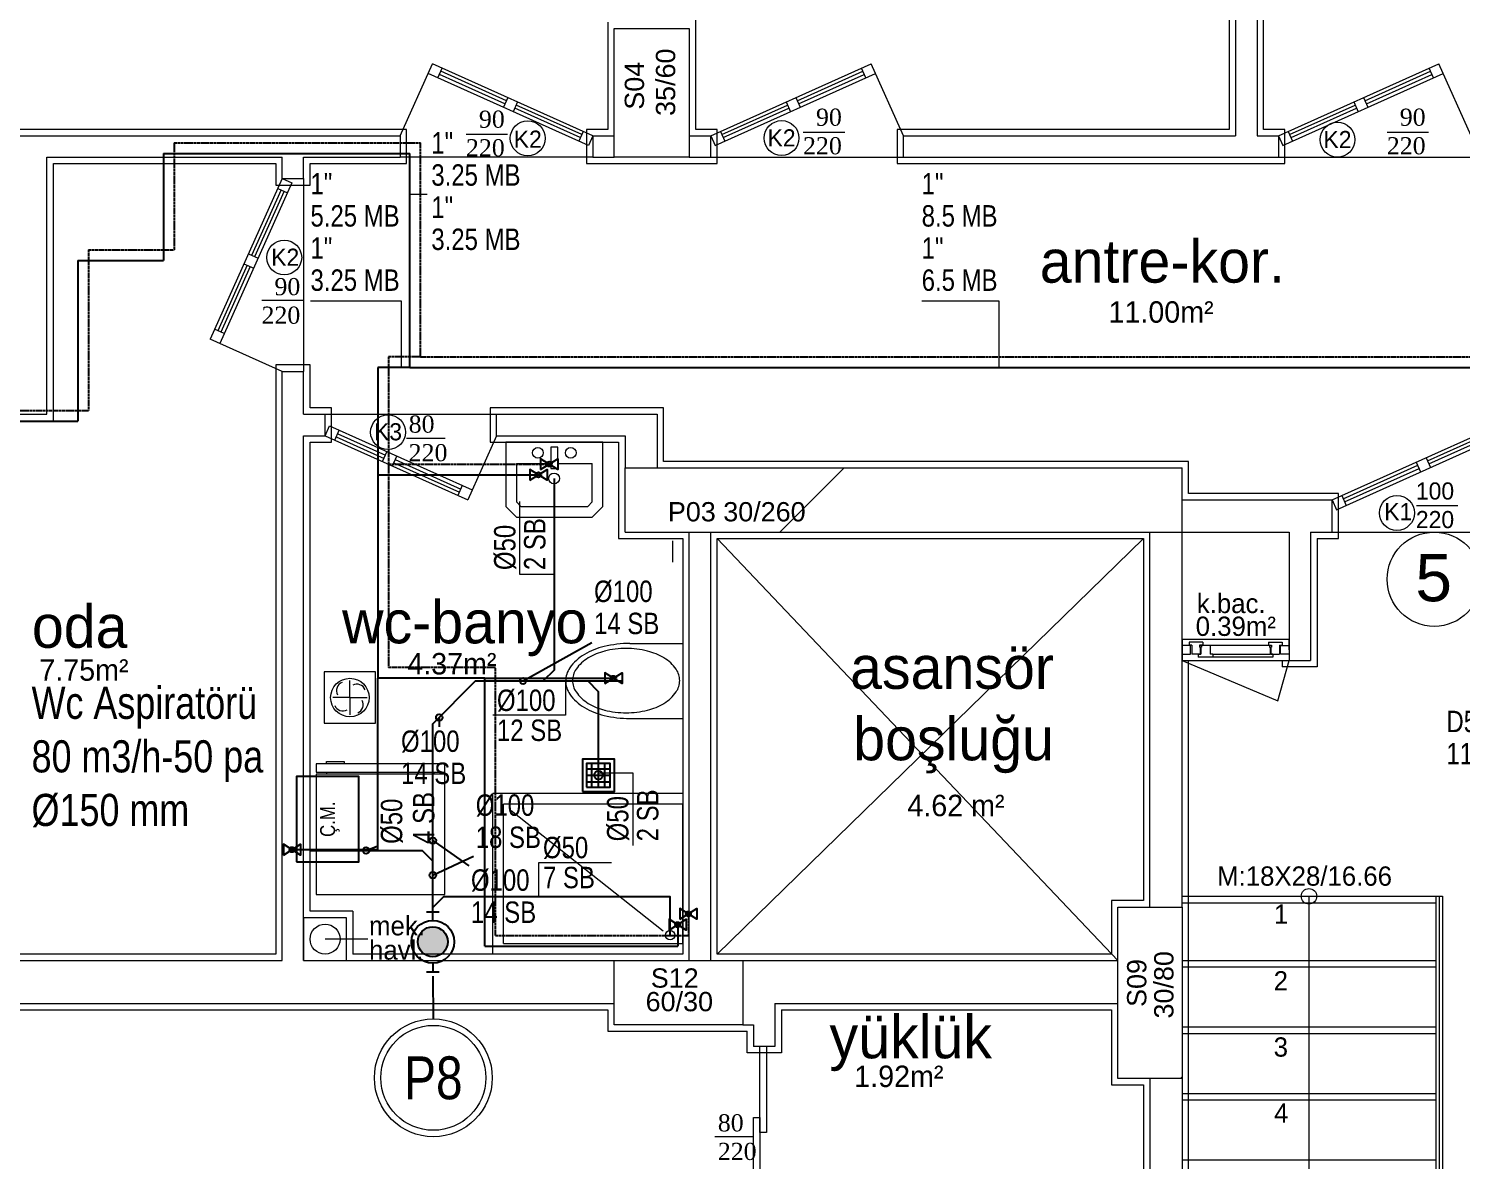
# Model space of a CAD drawing. Header units: centimetres. Extents: x 247352 to 270197, y -444050 to -441150.
# Drawn here: x 254941 to 255610, y -442349 to -441821 of the extents above; entities that cross this region are included whole.
import ezdxf
from ezdxf.enums import TextEntityAlignment as Align

# ---------------------------------------------------------------- set-up
doc = ezdxf.new("R2010")
doc.units = ezdxf.units.CM
doc.linetypes.add('DASHED', pattern=[1.524, 1.27, -0.254])
for name, color, linetype, lineweight in [('ROTAS-MIMARI', 8, 'Continuous', 13), ('ROTAS-MIMARI-YAZI', 8, 'Continuous', 13), ('ROTAS-SIHHI-CIHAZ-YAZI', 1, 'Continuous', 13), ('ROTAS-SIHHI-HAVALANDIRMA-SEMBOL', 30, 'Continuous', 13), ('ROTAS-SIHHI-HAVALANDIRMA-YAZI', 30, 'Continuous', 9), ('ROTAS-SIHHI-KOLON-NO', 6, 'Continuous', 18), ('ROTAS-SIHHI-PIS-SU-CAP', 211, 'Continuous', 18), ('ROTAS-SIHHI-TEMIZ-SU-CAP', 101, 'Continuous', 18)]:
    doc.layers.add(name, color=color, linetype=linetype, lineweight=lineweight)
for name, color, linetype in [('ROTAS-SEMBOL-KILAVUZ', 9, 'Continuous'), ('ROTAS-SIHHI-PIS-SU', 6, 'Continuous'), ('ROTAS-SIHHI-SEMBOL', 5, 'Continuous'), ('ROTAS-SIHHI-SICAK-SU', 1, 'DASHED'), ('ROTAS-SIHHI-SOGUK-SU', 5, 'Continuous')]:
    doc.layers.add(name, color=color, linetype=linetype)
doc.styles.add('arial_1_18', font='arial.ttf', dxfattribs={"height": 0.2})
doc.styles.add('ROTAS-YAZI', font='arial.ttf')
pattern_1 = [(45, (11656977.4, -21881944.5), (-441.941738, 441.941738), []), (45, (11657419.35, -21881944.5), (-441.941738, 441.941738), [781.25, -156.25, 0, -156.25])]

# ---------------------------------------------------------------- blocks, each defined once
blk = doc.blocks.new('ROTAS-S2-PIS-KOLON')
h = blk.add_hatch(color=6)
edge = h.paths.add_edge_path()
edge.add_arc((0, 0), 7, 0, 360)
at = {"color": 30}
for p, q in [((-10, 0), (-14, 0)), ((10, 0), (14, 0))]:
    blk.add_line(p, q, dxfattribs=at)
at = {"color": 1}
for points in [[(-14, -3), (-14, 3)], [(14, -3), (14, 3)]]:
    blk.add_lwpolyline(points, dxfattribs=at)
at = {"color": 30}
blk.add_circle((0, 0), 10, dxfattribs=at)
at = {"color": 6}
blk.add_circle((0, 0), 7, dxfattribs=at)
at = {"style": 'ROTAS-YAZI', "flags": 1}
blk.add_attdef('NO', (0, 0), '', height=5, dxfattribs=at)
blk = doc.blocks.new('ROTAS-S2-YER-SUZGECI')
for p, q in [((-5.5, 3), (5.5, 3)), ((-5.5, 0), (5.5, 0)), ((-3, -5.5), (-3, 5.5)), ((0, -5.5), (0, 5.5)), ((3, -5.5), (3, 5.5)), ((-5.5, -3), (5.5, -3))]:
    blk.add_line(p, q)
for points in [[(-7.5, -7.5), (7.5, -7.5), (7.5, 7.5), (-7.5, 7.5)], [(-5.5, -5.5), (5.5, -5.5), (5.5, 5.5), (-5.5, 5.5)]]:
    blk.add_lwpolyline(points, close=True)
blk.add_circle((0, 0), 2)
blk = doc.blocks.new('ROTAS-S2-KURESEL-VANA')
blk.add_lwpolyline([(-4, -2.5), (4, 2.5), (4, -2.5), (-4, 2.5)], close=True)
blk.add_circle((0, 0), 1.2)
blk = doc.blocks.new('ROTAS-S2-KOLON-NO')
at = {"color": 1}
for radius in [27.5, 24.5]:
    blk.add_circle((0, 0), radius, dxfattribs=at)
at = {"color": 6, "style": 'ROTAS-YAZI', "width": 0.8}
blk.add_attdef('NO', text='', height=20, dxfattribs=at).set_placement((0, 0), align=Align.MIDDLE_CENTER)
blk = doc.blocks.new('ROTAS-S2-ASPIRATOR')
for q in [(0, 8), (-8, 0), (8, 0), (0, -8)]:
    blk.add_line((0, 0), q)
blk.add_lwpolyline([(-12, -12), (12, -12), (12, 12), (-12, 12)], close=True)
blk.add_circle((0, 0), 9)
for centre, start, end in [((-2.26, 3.3), 110, 210), ((3.3, 2.26), 20, 120), ((-3.3, -2.26), 200, 300), ((2.26, -3.3), 290, 390)]:
    blk.add_arc(centre, 4, start, end)
blk = doc.blocks.new('ROTAS-S2-PS-CAP-AL')
for p, q in [((0, 0), (0, -16)), ((0, -16), (-34, -16))]:
    blk.add_line(p, q)
at = {"style": 'ROTAS-YAZI', "width": 0.8}
for tag, p in [('CAP', (-32, -14)), ('SB', (-32, -28))]:
    blk.add_attdef(tag, p, '', height=10, dxfattribs=at)
blk = doc.blocks.new('ROTAS-S2-TS-CAP2')
at = {"style": 'ROTAS-YAZI', "width": 0.8}
for tag, p in [('C1', (0, 15)), ('M1', (0, 0))]:
    blk.add_attdef(tag, p, '', height=10, dxfattribs=at)
blk = doc.blocks.new('ROTAS-S2-PS-CAP-U')
for p, q in [((0, 0), (0, 16)), ((0, 16), (34, 16))]:
    blk.add_line(p, q)
at = {"style": 'ROTAS-YAZI', "width": 0.8}
for tag, p in [('CAP', (2, 18)), ('SB', (2, 4))]:
    blk.add_attdef(tag, p, '', height=10, dxfattribs=at)
blk = doc.blocks.new('ROTAS-S2-TS-CAP4')
at = {"style": 'ROTAS-YAZI', "width": 0.8}
for tag, p in [('C1', (0, 45)), ('M1', (0, 30)), ('C2', (0, 15)), ('M2', (0, 0))]:
    blk.add_attdef(tag, p, '', height=10, dxfattribs=at)

msp = doc.modelspace()

# ---------------------------------------------------------------- hatches: boundary and pattern name
at = {"layer": 'ROTAS-MIMARI', "ltscale": 0.03}
h = msp.add_hatch(dxfattribs=at)
h.set_pattern_fill('ANSI35', color=256, scale=50, style=0)
h.set_pattern_definition(pattern_1)
h.paths.add_polyline_path([(255249.41, -441820.76), (255214.41, -441820.76), (255214.41, -441880.76), (255249.41, -441880.76)])
h.paths.add_polyline_path([(255245.32, -441863.84), (255245.32, -441827.72), (255231.35, -441827.72), (255231.35, -441863.84)], flags=24)
h.paths.add_polyline_path([(255230.77, -441860.92), (255230.77, -441833.89), (255216.81, -441833.89), (255216.81, -441860.92)], flags=24)
h = msp.add_hatch(dxfattribs=at)
h.set_pattern_fill('ANSI35', color=256, scale=50, style=0)
h.set_pattern_definition(pattern_1)
h.paths.add_polyline_path([(255479.41, -442025.76), (255219.41, -442025.76), (255219.41, -442055.76), (255479.41, -442055.76)])
h.paths.add_polyline_path([(255237.08, -442053.25), (255306.06, -442053.25), (255306.06, -442039.28), (255237.08, -442039.28)], flags=24)
h = msp.add_hatch(dxfattribs=at)
h.set_pattern_fill('ANSI35', color=256, scale=50, style=0)
h.set_pattern_definition(pattern_1)
h.paths.add_polyline_path([(255479.41, -442230.76), (255449.41, -442230.76), (255449.41, -442310.76), (255479.41, -442310.76)])
h.paths.add_polyline_path([(255477.89, -442285.14), (255477.89, -442249.02), (255463.92, -442249.02), (255463.92, -442285.14)], flags=24)
h.paths.add_polyline_path([(255465.23, -442279.73), (255465.23, -442252.7), (255451.27, -442252.7), (255451.27, -442279.73)], flags=24)
h = msp.add_hatch(dxfattribs=at)
h.set_pattern_fill('ANSI35', color=256, scale=50, style=0)
h.set_pattern_definition(pattern_1)
h.paths.add_polyline_path([(255274.41, -442255.76), (255214.41, -442255.76), (255214.41, -442285.76), (255274.41, -442285.76)])
h.paths.add_polyline_path([(255226.71, -442281.91), (255262.83, -442281.91), (255262.83, -442267.94), (255226.71, -442267.94)], flags=24)
h.paths.add_polyline_path([(255229.11, -442270.89), (255256.13, -442270.89), (255256.13, -442256.93), (255229.11, -442256.93)], flags=24)

# ---------------------------------------------------------------- linework, layer by layer
for p, q in [((255504.41, -441515.76), (255504.41, -441870.76)), ((255514.41, -441515.76), (255514.41, -441870.76)), ((255501.41, -441518.76), (255501.41, -441867.76)), ((255517.41, -441867.76), (255517.41, -441518.76)), ((255252.41, -441822.76), (255252.41, -441533.76)), ((255211.41, -441817.76), (255211.41, -441867.76)), ((255252.41, -441867.76), (255252.41, -441822.76)), ((255114.41, -441870.76), (255129.53, -441837.12)), ((255204.41, -441870.76), (255129.53, -441837.12)), ((255132.04, -441843.73), (255134.09, -441839.17)), ((255259.41, -441870.76), (255334.29, -441837.12)), ((255331.78, -441843.73), (255329.73, -441839.17)), ((255349.41, -441870.76), (255334.29, -441837.12)), ((255524.41, -441870.76), (255599.29, -441837.12)), ((255596.78, -441843.73), (255594.73, -441839.17)), ((255614.41, -441870.76), (255599.29, -441837.12)), ((255202.36, -441875.32), (255127.48, -441841.68)), ((255163.38, -441855.84), (255132.78, -441842.09)), ((255164.02, -441854.4), (255133.42, -441840.65)), ((255261.46, -441875.32), (255336.34, -441841.68)), ((255299.8, -441854.4), (255330.4, -441840.65)), ((255300.45, -441855.84), (255331.05, -441842.09)), ((255526.46, -441875.32), (255601.34, -441841.68)), ((255564.8, -441854.4), (255595.4, -441840.65)), ((255565.45, -441855.84), (255596.05, -441842.09)), ((255164.69, -441852.92), (255162.64, -441857.48)), ((255299.13, -441852.92), (255301.18, -441857.48)), ((255564.13, -441852.92), (255566.18, -441857.48)), ((255169.25, -441854.97), (255167.2, -441859.53)), ((255198.54, -441871.64), (255167.94, -441857.89)), ((255199.18, -441870.2), (255168.58, -441856.45)), ((255264.64, -441870.2), (255295.24, -441856.45)), ((255265.29, -441871.64), (255295.89, -441857.89)), ((255294.57, -441854.97), (255296.62, -441859.53)), ((255529.64, -441870.2), (255560.24, -441856.45)), ((255530.29, -441871.64), (255560.89, -441857.89)), ((255559.57, -441854.97), (255561.62, -441859.53)), ((255117.41, -441867.76), (254931.6, -441867.76)), ((254934.6, -441870.76), (255114.41, -441870.76)), ((255114.41, -441870.76), (255114.41, -441880.76)), ((255117.41, -441883.76), (255117.41, -441867.76)), ((255145.28, -441870.08), (255164.6, -441870.08)), ((255199.85, -441868.71), (255197.8, -441873.28)), ((255211.41, -441867.76), (255201.41, -441867.76)), ((255201.41, -441867.76), (255201.41, -441883.76)), ((255204.41, -441870.76), (255202.36, -441875.32)), ((255204.41, -441870.76), (255214.41, -441870.76)), ((255204.41, -441870.76), (255204.41, -441880.76)), ((255249.41, -441870.76), (255259.41, -441870.76)), ((255262.41, -441867.76), (255252.41, -441867.76)), ((255259.41, -441880.76), (255259.41, -441870.76)), ((255259.41, -441870.76), (255261.46, -441875.32)), ((255262.41, -441883.76), (255262.41, -441867.76)), ((255263.97, -441868.71), (255266.02, -441873.28)), ((255302.62, -441869.15), (255321.94, -441869.15)), ((255501.41, -441867.76), (255346.41, -441867.76)), ((255346.41, -441867.76), (255346.41, -441883.76)), ((255349.41, -441870.76), (255504.41, -441870.76)), ((255349.41, -441880.76), (255349.41, -441870.76)), ((255514.41, -441870.76), (255524.41, -441870.76)), ((255527.41, -441867.76), (255517.41, -441867.76)), ((255524.41, -441870.76), (255524.41, -441880.76)), ((255524.41, -441870.76), (255526.46, -441875.32)), ((255527.41, -441883.76), (255527.41, -441867.76)), ((255528.97, -441868.71), (255531.02, -441873.28)), ((255575.1, -441869.15), (255594.42, -441869.15)), ((254949.6, -441880.76), (255059.41, -441880.76)), ((254949.6, -442000.76), (254949.6, -441880.76)), ((254952.6, -441883.76), (255056.41, -441883.76)), ((254952.6, -442003.76), (254952.6, -441883.76)), ((255056.41, -441883.76), (255056.41, -441893.76)), ((255059.41, -441890.76), (255059.41, -441880.76)), ((255069.41, -441890.76), (255069.41, -441880.76)), ((255069.41, -441880.76), (255114.41, -441880.76)), ((255072.41, -441893.76), (255072.41, -441883.76)), ((255072.41, -441883.76), (255117.41, -441883.76)), ((255204.41, -441880.76), (255114.41, -441880.76)), ((255201.41, -441883.76), (255262.41, -441883.76)), ((255204.41, -441880.76), (255214.41, -441880.76)), ((255249.41, -441880.76), (255259.41, -441880.76)), ((255259.41, -441880.76), (255349.41, -441880.76)), ((255346.41, -441883.76), (255527.41, -441883.76)), ((255349.41, -441880.76), (255524.41, -441880.76)), ((255524.41, -441880.76), (255614.41, -441880.76)), ((255059.41, -441890.76), (255025.77, -441965.65)), ((255063.97, -441892.81), (255030.33, -441967.69)), ((255059.41, -441890.76), (255069.41, -441890.76)), ((255059.41, -441890.76), (255063.97, -441892.81)), ((255069.41, -441890.76), (255069.41, -441980.76)), ((255058.85, -441895.99), (255045.1, -441926.59)), ((255060.29, -441896.64), (255046.54, -441927.24)), ((255056.41, -441893.76), (255072.41, -441893.76)), ((255057.36, -441895.32), (255061.92, -441897.37)), ((255043.61, -441925.92), (255048.17, -441927.97)), ((255043.05, -441931.15), (255029.3, -441961.75)), ((255044.49, -441931.8), (255030.74, -441962.4)), ((255041.56, -441930.49), (255046.12, -441932.53)), ((255049.85, -441947.54), (255069.17, -441947.54)), ((255059.41, -441980.76), (255025.77, -441965.65)), ((255032.38, -441963.13), (255027.81, -441961.08)), ((255072.41, -441977.76), (255056.41, -441977.76)), ((255056.41, -441977.76), (255056.41, -442252.76)), ((255072.41, -441997.76), (255072.41, -441977.76)), ((255059.41, -442255.76), (255059.41, -441980.76)), ((255059.41, -441980.76), (255069.41, -441980.76)), ((255069.41, -442000.76), (255069.41, -441980.76)), ((255082.41, -441997.76), (255072.41, -441997.76)), ((255082.41, -442013.76), (255082.41, -441997.76)), ((255237.41, -441997.76), (255156.41, -441997.76)), ((255156.41, -441997.76), (255156.41, -442013.76)), ((255237.41, -442022.76), (255237.41, -441997.76)), ((254804.41, -442000.76), (254949.6, -442000.76)), ((254807.41, -442003.76), (254952.6, -442003.76)), ((255069.41, -442000.76), (255079.41, -442000.76)), ((255079.41, -442010.76), (255079.41, -442000.76)), ((255079.41, -442000.76), (255159.41, -442000.76)), ((255079.41, -442010.76), (255081.46, -442006.2)), ((255081.46, -442006.2), (255148.02, -442036.11)), ((255159.41, -442000.76), (255234.41, -442000.76)), ((255159.41, -442010.76), (255159.41, -442000.76)), ((255234.41, -442000.76), (255234.41, -442025.76)), ((255549.41, -442040.76), (255632.61, -442003.38)), ((255069.41, -442255.76), (255069.41, -442010.76)), ((255069.41, -442010.76), (255079.41, -442010.76)), ((255079.41, -442010.76), (255145.97, -442040.67)), ((255083.97, -442012.81), (255086.02, -442008.25)), ((255084.64, -442011.33), (255106.92, -442021.34)), ((255085.29, -442009.89), (255107.57, -442019.9)), ((255135.46, -442012.11), (255117.35, -442012.11)), ((255159.41, -442010.76), (255145.97, -442040.67)), ((255159.41, -442010.76), (255219.41, -442010.76)), ((255219.41, -442010.76), (255219.41, -442025.76)), ((255551.46, -442045.32), (255634.66, -442007.94)), ((255593.96, -442022.53), (255628.72, -442006.91)), ((255594.61, -442023.97), (255629.37, -442008.35)), ((255072.41, -442232.76), (255072.41, -442013.76)), ((255072.41, -442013.76), (255082.41, -442013.76)), ((255106.25, -442022.82), (255108.3, -442018.26)), ((255156.41, -442013.76), (255216.41, -442013.76)), ((255209.08, -442013.76), (255163.75, -442013.76)), ((255163.75, -442013.76), (255163.75, -442043.76)), ((255184.74, -442016.05), (255184.74, -442026.05)), ((255188.09, -442016.05), (255184.74, -442016.05)), ((255188.09, -442026.05), (255188.09, -442016.05)), ((255209.08, -442043.76), (255209.08, -442013.76)), ((255216.41, -442013.76), (255216.41, -442025.76)), ((255110.81, -442024.87), (255112.86, -442020.31)), ((255111.48, -442023.39), (255142.08, -442037.14)), ((255112.13, -442021.95), (255142.73, -442035.7)), ((255168.75, -442023.76), (255184.74, -442023.76)), ((255168.75, -442023.76), (255168.75, -442041.69)), ((255184.74, -442026.05), (255188.09, -442026.05)), ((255188.09, -442023.76), (255204.08, -442023.76)), ((255204.08, -442041.69), (255204.08, -442023.76)), ((255216.41, -442025.76), (255216.41, -442058.76)), ((255282.41, -442022.76), (255237.41, -442022.76)), ((255446.41, -442022.76), (255282.41, -442022.76)), ((255482.41, -442022.76), (255446.41, -442022.76)), ((255482.41, -442037.76), (255482.41, -442022.76)), ((255554.64, -442040.2), (255589.4, -442024.58)), ((255555.29, -442041.64), (255590.05, -442026.02)), ((255588.73, -442023.1), (255590.78, -442027.66)), ((255593.29, -442021.05), (255595.34, -442025.61)), ((255143.46, -442034.06), (255141.41, -442038.62)), ((255552.41, -442037.76), (255482.41, -442037.76)), ((255552.41, -442058.76), (255552.41, -442037.76)), ((255553.97, -442038.71), (255556.02, -442043.28)), ((255163.75, -442043.76), (255168.75, -442048.76)), ((255168.75, -442041.69), (255170.82, -442043.76)), ((255170.82, -442043.76), (255202, -442043.76)), ((255202, -442043.76), (255204.08, -442041.69)), ((255204.08, -442048.76), (255209.08, -442043.76)), ((255479.41, -442040.76), (255549.41, -442040.76)), ((255549.41, -442055.76), (255549.41, -442040.76)), ((255549.41, -442040.76), (255551.46, -442045.32)), ((255608.15, -442043.56), (255588.82, -442043.56)), ((255168.75, -442048.76), (255204.08, -442048.76)), ((255216.41, -442058.76), (255246.41, -442058.76)), ((255241.6, -442059.78), (255241.6, -442069.78)), ((255246.41, -442058.76), (255246.41, -442252.76)), ((255249.41, -442255.76), (255249.41, -442055.76)), ((255259.41, -442255.76), (255259.41, -442055.76)), ((255262.41, -442252.76), (255262.41, -442058.76)), ((255262.41, -442058.76), (255279.41, -442058.76)), ((255262.41, -442058.76), (255449.41, -442255.76)), ((255262.41, -442252.76), (255461.41, -442058.76)), ((255279.41, -442058.76), (255449.41, -442058.76)), ((255449.41, -442058.76), (255461.41, -442058.76)), ((255461.41, -442058.76), (255461.41, -442227.76)), ((255464.41, -442230.76), (255464.41, -442055.76)), ((255479.41, -442055.76), (255529.41, -442055.76)), ((255479.41, -442230.76), (255479.41, -442055.76)), ((255529.41, -442055.73), (255529.41, -442115.73)), ((255539.41, -442055.76), (255549.41, -442055.76)), ((255539.41, -442055.76), (255539.41, -442115.73)), ((255542.41, -442058.76), (255552.41, -442058.76)), ((255542.41, -442058.76), (255542.41, -442118.73)), ((255549.41, -442055.76), (255649.41, -442055.76)), ((255479.41, -442105.73), (255529.41, -442105.73)), ((255479.41, -442105.73), (255479.41, -442115.73)), ((255482.71, -442107.13), (255482.71, -442108.53)), ((255489.11, -442107.13), (255482.71, -442107.13)), ((255489.11, -442107.13), (255489.11, -442108.53)), ((255519.69, -442107.13), (255519.69, -442108.53)), ((255519.69, -442107.13), (255526.09, -442107.13)), ((255526.09, -442107.13), (255526.09, -442108.53)), ((255529.41, -442108.73), (255529.41, -442105.73)), ((255221.69, -442107.76), (255246.58, -442107.76)), ((255246.62, -442142.76), (255246.62, -442107.71)), ((255483.41, -442108.73), (255479.41, -442108.73)), ((255479.41, -442108.73), (255479.41, -442112.73)), ((255479.41, -442112.73), (255483.41, -442112.73)), ((255483.91, -442108.53), (255482.71, -442108.53)), ((255483.41, -442112.73), (255483.41, -442108.73)), ((255483.91, -442108.53), (255483.91, -442112.73)), ((255487.91, -442112.73), (255483.91, -442112.73)), ((255487.01, -442112.73), (255488.21, -442112.73)), ((255487.01, -442112.73), (255487.01, -442114.13)), ((255487.61, -442108.53), (255487.61, -442109.53)), ((255489.11, -442108.53), (255487.61, -442108.53)), ((255487.91, -442109.53), (255487.61, -442109.53)), ((255487.91, -442109.53), (255487.91, -442112.73)), ((255488.21, -442108.53), (255492.61, -442108.53)), ((255488.21, -442108.53), (255488.21, -442109.03)), ((255488.51, -442109.03), (255488.21, -442109.03)), ((255488.51, -442109.53), (255488.21, -442109.53)), ((255488.21, -442109.53), (255488.21, -442112.73)), ((255488.51, -442109.03), (255488.51, -442109.53)), ((255492.61, -442108.53), (255492.61, -442112.73)), ((255492.61, -442108.53), (255521.19, -442108.53)), ((255493.81, -442112.73), (255492.61, -442112.73)), ((255493.81, -442112.73), (255520.59, -442112.73)), ((255493.81, -442112.73), (255493.81, -442114.13)), ((255519.69, -442108.53), (255521.19, -442108.53)), ((255520.29, -442109.03), (255520.59, -442109.03)), ((255520.29, -442109.03), (255520.29, -442109.53)), ((255520.29, -442109.53), (255520.59, -442109.53)), ((255520.59, -442108.53), (255520.59, -442109.03)), ((255520.59, -442109.53), (255520.59, -442112.73)), ((255521.79, -442112.73), (255520.59, -442112.73)), ((255520.89, -442109.53), (255520.89, -442112.73)), ((255520.89, -442109.53), (255521.19, -442109.53)), ((255520.89, -442112.73), (255524.89, -442112.73)), ((255521.19, -442108.53), (255521.19, -442109.53)), ((255521.79, -442112.73), (255521.79, -442114.13)), ((255524.89, -442108.53), (255524.89, -442112.73)), ((255524.89, -442108.53), (255526.09, -442108.53)), ((255525.41, -442108.73), (255529.41, -442108.73)), ((255525.41, -442112.73), (255525.41, -442108.73)), ((255529.41, -442112.73), (255525.41, -442112.73)), ((255529.41, -442108.73), (255529.41, -442112.73)), ((255529.41, -442110.73), (255529.41, -442108.73)), ((255529.41, -442108.73), (255529.41, -442115.73)), ((255479.41, -442115.73), (255529.41, -442115.73)), ((255479.41, -442115.73), (255524.13, -442134.53)), ((255482.41, -442230.76), (255482.41, -442115.73)), ((255493.81, -442114.13), (255487.01, -442114.13)), ((255521.79, -442114.13), (255493.81, -442114.13)), ((255524.13, -442134.53), (255529.41, -442115.73)), ((255526.2, -442115.73), (255526.2, -442118.73)), ((255542.41, -442118.73), (255526.2, -442118.73)), ((255529.41, -442115.73), (255539.41, -442115.73)), ((255221.69, -442142.76), (255246.62, -442142.76)), ((255135.28, -442163.96), (255075.28, -442163.95)), ((255075.28, -442163.95), (255075.28, -442167.79)), ((255080.04, -442163.95), (255080.04, -442162.86)), ((255080.04, -442162.86), (255088.36, -442162.86)), ((255088.36, -442163.95), (255080.04, -442163.95)), ((255088.36, -442162.86), (255088.36, -442163.95)), ((255135.28, -442167.81), (255135.28, -442163.96)), ((255075.28, -442168.78), (255075.26, -442224.93)), ((255075.28, -442167.79), (255135.28, -442167.81)), ((255135.27, -442168.79), (255075.28, -442168.78)), ((255080.28, -442168.78), (255080.28, -442167.8)), ((255130.28, -442168.79), (255130.28, -442167.81)), ((255135.26, -442224.95), (255135.27, -442168.79)), ((255246.41, -442177.76), (255157.7, -442177.76)), ((255157.7, -442252.76), (255157.7, -442177.76)), ((255246.41, -442182.76), (255162.7, -442182.76)), ((255162.7, -442247.76), (255162.7, -442182.76)), ((255166.24, -442185.77), (255237.17, -442241.94)), ((255246.41, -442247.76), (255246.41, -442182.76)), ((255075.26, -442224.93), (255135.26, -442224.95)), ((255479.41, -442225.76), (255597.91, -442225.76)), ((255538.66, -442225.76), (255538.66, -442472.76)), ((255597.91, -442225.76), (255597.91, -442651.93)), ((255597.91, -442225.76), (255600.91, -442225.76)), ((255599.41, -442225.76), (255599.41, -442651.54)), ((255600.91, -442225.76), (255600.91, -442654.25)), ((255092.41, -442232.76), (255072.41, -442232.76)), ((255092.41, -442232.76), (255092.41, -442252.76)), ((255461.41, -442227.76), (255446.41, -442227.76)), ((255446.41, -442227.76), (255446.41, -442252.76)), ((255479.41, -442228.76), (255597.91, -442228.76)), ((255482.41, -442310.76), (255482.41, -442230.76)), ((255089.41, -442235.76), (255069.41, -442235.76)), ((255069.41, -442235.76), (255069.41, -442255.76)), ((255089.41, -442255.76), (255089.41, -442235.76)), ((255099.41, -442245.76), (255079.41, -442245.76)), ((255056.41, -442252.76), (254822.41, -442252.76)), ((255204.41, -442252.76), (255092.41, -442252.76)), ((255162.7, -442247.76), (255246.41, -442247.76)), ((255246.41, -442252.76), (255204.41, -442252.76)), ((255446.41, -442252.76), (255262.41, -442252.76)), ((254819.41, -442255.76), (255059.41, -442255.76)), ((255069.41, -442255.76), (255214.41, -442255.76)), ((255069.41, -442255.76), (255089.41, -442255.76)), ((255259.41, -442255.76), (255449.41, -442255.76)), ((255479.41, -442255.76), (255597.91, -442255.76)), ((255479.41, -442258.76), (255597.91, -442258.76)), ((254819.41, -442275.76), (255214.41, -442275.76)), ((254822.41, -442278.76), (255211.41, -442278.76)), ((255211.41, -442278.76), (255211.41, -442288.76)), ((255289.41, -442275.76), (255449.41, -442275.76)), ((255289.41, -442275.76), (255289.41, -442295.9)), ((255292.41, -442278.76), (255446.41, -442278.76)), ((255292.41, -442278.76), (255292.41, -442298.9)), ((255446.41, -442278.76), (255446.41, -442313.76)), ((255274.41, -442285.76), (255279.41, -442285.76)), ((255279.41, -442285.76), (255279.41, -442295.9)), ((255479.41, -442286.76), (255597.91, -442286.76)), ((255211.41, -442288.76), (255267.41, -442288.76)), ((255267.41, -442288.76), (255276.41, -442288.76)), ((255276.41, -442298.9), (255276.41, -442288.76)), ((255479.41, -442289.76), (255597.91, -442289.76)), ((255292.41, -442298.9), (255276.41, -442298.9)), ((255289.41, -442295.9), (255279.41, -442295.9)), ((255282.41, -442336.05), (255282.41, -442296.05)), ((255285.41, -442296.05), (255285.41, -442336.05)), ((255446.41, -442313.76), (255461.41, -442313.76)), ((255461.41, -442313.76), (255461.41, -442382.76)), ((255464.41, -442310.76), (255464.41, -442385.76)), ((255479.41, -442310.76), (255479.41, -442560.76)), ((255482.41, -442525.76), (255482.41, -442310.76)), ((255479.41, -442317.76), (255597.91, -442317.76)), ((255479.41, -442320.76), (255597.91, -442320.76)), ((255279.41, -442375.9), (255279.41, -442329.08)), ((255279.41, -442329.08), (255282.41, -442329.08)), ((255282.41, -442329.08), (255282.41, -442375.9)), ((255279.41, -442338.06), (255261.3, -442338.06)), ((255285.41, -442336.05), (255282.41, -442336.05)), ((255479.41, -442348.76), (255597.91, -442348.76))]:
    msp.add_line(p, q, dxfattribs=at)
for points in [[(255214.41, -441880.76), (255214.41, -441820.76)], [(255214.41, -441820.76), (255249.41, -441820.76)], [(255249.41, -441820.76), (255249.41, -441880.76)], [(255249.41, -441880.76), (255214.41, -441880.76)], [(255219.41, -442055.76), (255219.41, -442025.76)], [(255219.41, -442025.76), (255479.41, -442025.76)], [(255479.41, -442055.76), (255479.41, -442025.76)], [(255219.41, -442055.76), (255479.41, -442055.76)], [(255449.41, -442310.76), (255449.41, -442230.76)], [(255449.41, -442230.76), (255479.41, -442230.76)], [(255479.41, -442230.76), (255479.41, -442310.76)], [(255214.41, -442285.76), (255214.41, -442255.76)], [(255214.41, -442255.76), (255274.41, -442255.76)], [(255274.41, -442255.76), (255274.41, -442285.76)], [(255274.41, -442285.76), (255214.41, -442285.76)], [(255479.41, -442310.76), (255449.41, -442310.76)]]:
    msp.add_lwpolyline(points, dxfattribs=at)
for centre, radius in [((255174.01, -441871.94), 8.14), ((255292.48, -441871.84), 8.14), ((255551.96, -441872.59), 8.14), ((255060.35, -441927.59), 8.14), ((255108.82, -442009.13), 8.14), ((255178.75, -442018.76), 2.52), ((255194.08, -442018.76), 2.52), ((255186.28, -442030.72), 2.52), ((255579.74, -442046.82), 8.14), ((255597.15, -442077.76), 22), ((255538.66, -442225.76), 3.6), ((255079.41, -442245.76), 7), ((255240.46, -442243.96), 2.18)]:
    msp.add_circle(centre, radius, dxfattribs=at)
for centre, radius, start, end in [((255211.53, -442131.83), 21.94, 120.25644, 144.62219), ((255217.66, -442142.34), 34.11, 103.58371, 120.25644), ((255216.68, -442138.52), 28.03, 103.95685, 120.96376), ((255221.69, -442159.01), 51.26, 90, 103.58371), ((255219.93, -442151.62), 41.53, 90, 103.95685), ((255219.93, -442151.62), 41.53, 76.04315, 90), ((255223.19, -442138.52), 28.03, 59.03624, 76.04315), ((255202.27, -442125.26), 10.58, 144.62219, 180), ((255204.23, -442125.09), 9.3, 145.38051, 180), ((255211.72, -442130.26), 18.4, 120.96376, 145.38051), ((255228.14, -442130.26), 18.4, 34.61949, 59.03624), ((255235.64, -442125.09), 9.3, 0, 34.61949), ((255202.27, -442125.26), 10.58, -180, -144.62219), ((255204.23, -442125.09), 9.3, 180, -145.38051), ((255235.64, -442125.09), 9.3, -34.61949, 0), ((255211.53, -442118.68), 21.94, -144.62219, -120.25644), ((255211.72, -442119.92), 18.4, -145.38051, -120.96376), ((255228.14, -442119.92), 18.4, -59.03624, -34.61949), ((255217.66, -442108.17), 34.11, -120.25644, -103.58371), ((255216.68, -442111.66), 28.03, -120.96376, -103.95685), ((255219.93, -442098.56), 41.53, -103.95685, -90), ((255219.93, -442098.56), 41.53, -90, -76.04315), ((255223.19, -442111.66), 28.03, -76.04315, -59.03624), ((255221.69, -442091.5), 51.26, -103.58371, -90)]:
    msp.add_arc(centre, radius, start, end, dxfattribs=at)
at = {"layer": 'ROTAS-SEMBOL-KILAVUZ'}
for p, q in [((255171.81, -442125.26), (255203.95, -442107.25)), ((255132.7, -442142.26), (255132.7, -442146.69)), ((255129.7, -442199.78), (255146.51, -442211.51)), ((255098.55, -442204.4), (255103.77, -442202.29)), ((255129.7, -442215.88), (255148.74, -442207.05)), ((255129.76, -442263), (255129.83, -442283))]:
    msp.add_line(p, q, dxfattribs=at)
for centre in [(255171.81, -442125.26), (255132.7, -442142.26), (255129.7, -442199.78), (255098.55, -442204.4), (255129.7, -442215.88)]:
    msp.add_circle(centre, 1.5, dxfattribs=at)
at = {"layer": 'ROTAS-SIHHI-PIS-SU'}
for points in [[(255186.28, -442030.72), (255186.28, -442120.26), (255181.28, -442125.26)], [(255129.7, -442237.05), (255129.7, -442231), (255129.7, -442209.4), (255129.7, -442145.26), (255149.7, -442125.26), (255181.28, -442125.26), (255202, -442125.26), (255218.31, -442125.26)], [(255207, -442169.27), (255207, -442130.26), (255202, -442125.26)], [(255072.4, -442204.4), (255124.7, -442204.4), (255129.7, -442209.4)], [(255240.46, -442243.96), (255240.46, -442226), (255134.7, -442226), (255129.7, -442231)]]:
    msp.add_lwpolyline(points, dxfattribs=at)
at = {"layer": 'ROTAS-SIHHI-SEMBOL'}
msp.add_lwpolyline([(255066.1, -442209.7), (255095.1, -442209.7), (255095.1, -442169.9), (255066.1, -442169.9)], close=True, dxfattribs=at)
at = {"layer": 'ROTAS-SIHHI-SICAK-SU'}
for points in [[(255009.01, -441874), (255009.01, -441924)], [(255009.01, -441874), (255124.01, -441874)], [(255124.01, -441974), (255124.01, -441874)], [(254969.01, -441924), (254969.01, -441999)], [(254969.01, -441924), (255009.01, -441924)], [(255124.01, -441974), (255109.01, -441974)], [(255109.01, -441974), (255109.01, -442024)], [(255124.01, -441974), (255674.01, -441974)], [(254914.01, -441999), (254969.01, -441999)], [(255109.01, -442024), (255109.01, -442119)], [(255109.01, -442024), (255184.01, -442024)], [(255159.01, -442119), (255109.01, -442119)], [(255159.01, -442244), (255159.01, -442119)], [(255249.01, -442234), (255249.01, -442244)], [(255159.01, -442244), (255249.01, -442244)]]:
    msp.add_lwpolyline(points, dxfattribs=at)
at = {"layer": 'ROTAS-SIHHI-SOGUK-SU'}
for points in [[(255004.01, -441879), (255004.01, -441929)], [(255004.01, -441879), (255119.01, -441879)], [(255119.01, -441979), (255119.01, -441879)], [(254964.01, -441929), (254964.01, -442004)], [(254964.01, -441929), (255004.01, -441929)], [(255119.01, -441979), (255104.01, -441979)], [(255104.01, -441979), (255104.01, -442029)], [(255119.01, -441979), (255669.01, -441979)], [(254909.01, -442004), (254964.01, -442004)], [(255104.01, -442029), (255104.01, -442124)], [(255104.01, -442029), (255179.01, -442029)], [(255104.01, -442204), (255104.01, -442124)], [(255154.01, -442124), (255104.01, -442124)], [(255154.01, -442249), (255154.01, -442124)], [(255154.01, -442124), (255214.01, -442124)], [(255104.01, -442204), (255064.01, -442204)], [(255244.01, -442239), (255244.01, -442249)], [(255154.01, -442249), (255244.01, -442249)]]:
    msp.add_lwpolyline(points, dxfattribs=at)
at = {"layer": 'ROTAS-SIHHI-TEMIZ-SU-CAP'}
for p, q in [((255119.01, -441898), (255127.01, -441898)), ((255115.01, -441948), (255072.6, -441948)), ((255394.01, -441948), (255357.88, -441948))]:
    msp.add_line(p, q, dxfattribs=at)
for points in [[(255119.01, -441929), (255119.01, -441898)], [(255115.01, -441979), (255115.01, -441948)], [(255394.01, -441979), (255394.01, -441948)]]:
    msp.add_lwpolyline(points, dxfattribs=at)

# ---------------------------------------------------------------- block references
at = {"layer": 'ROTAS-SIHHI-HAVALANDIRMA-SEMBOL'}
msp.add_blockref('ROTAS-S2-ASPIRATOR', (255091, -442133), dxfattribs=at)
at = {"layer": 'ROTAS-SIHHI-KOLON-NO'}
msp.add_blockref('ROTAS-S2-KOLON-NO', (255129.94, -442310.5), dxfattribs=at).add_auto_attribs({'NO': 'P8'})
at = {"layer": 'ROTAS-SIHHI-PIS-SU-CAP', "rotation": 90}
for name, p, values in [('ROTAS-S2-PS-CAP-U', (255186.28, -442075.49), {'CAP': 'Ø50', 'SB': '2 SB'}), ('ROTAS-S2-PS-CAP-AL', (255207, -442168.1), {'CAP': 'Ø50', 'SB': '2 SB'}), ('ROTAS-S2-TS-CAP2', (255130.43, -442201.29), {'C1': 'Ø50', 'M1': '4 SB'})]:
    msp.add_blockref(name, p, dxfattribs=at).add_auto_attribs(values)
at = {"layer": 'ROTAS-SIHHI-PIS-SU-CAP'}
for name, p, values in [('ROTAS-S2-TS-CAP2', (255204.95, -442103.4), {'C1': 'Ø100', 'M1': '14 SB'}), ('ROTAS-S2-PS-CAP-AL', (255191.64, -442125.26), {'CAP': 'Ø100', 'SB': '12 SB'}), ('ROTAS-S2-TS-CAP2', (255114.86, -442173.36), {'C1': 'Ø100', 'M1': '14 SB'}), ('ROTAS-S2-TS-CAP2', (255149.74, -442203.2), {'C1': 'Ø100', 'M1': '18 SB'}), ('ROTAS-S2-PS-CAP-U', (255179.12, -442226), {'CAP': 'Ø50', 'SB': '7 SB'}), ('ROTAS-S2-TS-CAP2', (255147.51, -442238.19), {'C1': 'Ø100', 'M1': '14 SB'})]:
    msp.add_blockref(name, p, dxfattribs=at).add_auto_attribs(values)
at = {"layer": 'ROTAS-SIHHI-SEMBOL'}
for name, p in [('ROTAS-S2-KURESEL-VANA', (255179.01, -442029)), ('ROTAS-S2-KURESEL-VANA', (255184.01, -442024)), ('ROTAS-S2-KURESEL-VANA', (255214.01, -442124)), ('ROTAS-S2-YER-SUZGECI', (255207, -442169.27)), ('ROTAS-S2-KURESEL-VANA', (255064.01, -442204)), ('ROTAS-S2-KURESEL-VANA', (255249.01, -442234)), ('ROTAS-S2-KURESEL-VANA', (255244.01, -442239))]:
    msp.add_blockref(name, p, dxfattribs=at)
at = {"layer": 'ROTAS-SIHHI-SEMBOL', "rotation": -90.00000000000001}
msp.add_blockref('ROTAS-S2-PIS-KOLON', (255129.7, -442247), dxfattribs=at)
at = {"layer": 'ROTAS-SIHHI-TEMIZ-SU-CAP'}
for name, p, values in [('ROTAS-S2-TS-CAP4', (255129.01, -441924.07), {'C1': '1"', 'M1': '3.25 MB', 'C2': '1"', 'M2': '3.25 MB'}), ('ROTAS-S2-TS-CAP4', (255072.6, -441943.15), {'C1': '1"', 'M1': '5.25 MB', 'C2': '1"', 'M2': '3.25 MB'}), ('ROTAS-S2-TS-CAP4', (255357.88, -441943.15), {'C1': '1"', 'M1': '8.5 MB', 'C2': '1"', 'M2': '6.5 MB'}), ('ROTAS-S2-TS-CAP2', (255602.82, -442164.15), {'C1': 'D5: 1 1/4"', 'M1': '11.5 MB'})]:
    msp.add_blockref(name, p, dxfattribs=at).add_auto_attribs(values)

# ---------------------------------------------------------------- texts
at = {"layer": 'ROTAS-MIMARI-YAZI', "ltscale": 0.03, "style": 'arial_1_18'}
for s, p in [('35/60', (255242.84, -441861.51)), ('S04', (255228.29, -441858.59)), ('30/80', (255475.4, -442282.81)), ('S09', (255462.75, -442277.4))]:
    msp.add_text(s, height=9, rotation=90, dxfattribs=at).set_placement(p)
for s, height, p in [('P03 30/260', 9, (255239.41, -442050.76)), ('5', 22, (255588.31, -442088.05)), ('S12', 9, (255231.44, -442268.41)), ('60/30', 9, (255229.04, -442279.42))]:
    msp.add_text(s, height=height, dxfattribs=at).set_placement(p)
at = {"layer": 'ROTAS-MIMARI-YAZI', "ltscale": 0.03}
for s, p in [('M:18X28/16.66', (255495.78, -442220.82)), ('1', (255522.34, -442238.56)), ('mek.', (255099.94, -442244.01)), ('havl.', (255099.94, -442255.32)), ('2', (255522.18, -442269.72)), ('3', (255522.18, -442300.61)), ('4', (255522.34, -442331.48))]:
    msp.add_text(s, height=9, dxfattribs=at).set_placement(p)
for s, insert, char_height, width, attachment_point in [('{\\fTimes New Roman|b0|i0|c162|p18;90\\P220}', (255163.29, -441859.03), 8, 23.5115, 3), ('{\\fTimes New Roman|b0|i0|c162|p18;90\\P220}', (255320.63, -441858.09), 8, 23.5115, 3), ('{\\fTimes New Roman|b0|i0|c162|p18;90\\P220}', (255593.11, -441858.09), 8, 23.5115, 3), ('K2', (255167.49, -441876.36), 8, 23.8917, 7), ('K2', (255285.95, -441875.75), 8, 23.8917, 7), ('K2', (255545.43, -441876.51), 8, 23.8917, 7), ('K2', (255067.36, -441931.45), 8, 23.8917, 9), ('{\\fTimes New Roman|b0|i0|c162|p18;90\\P220}', (255067.86, -441958.64), 8, 23.5115, 9), ('K3', (255102.25, -442004.93), 8, 23.8917, 1), ('{\\fTimes New Roman|b0|i0|c162|p18;80\\P220}', (255118.42, -442001.36), 8, 23.5115, 1), ('100\\P220', (255606.41, -442032.57), 8, 23.5115, 3), ('K1', (255573.79, -442050.22), 8, 23.8917, 7), ('k.bac.', (255486.3, -442084.57), 9, 163.303, 1), ('0.39m²', (255485.78, -442095.22), 9, 161.3847, 1), ('{\\fTimes New Roman|b0|i0|c162|p18;80\\P220}', (255262.72, -442348.97), 8, 23.5115, 7)]:
    msp.add_mtext(s, dxfattribs=dict(at, insert=insert, char_height=char_height, width=width, attachment_point=attachment_point))
at = {"layer": 'ROTAS-MIMARI-YAZI', "ltscale": 0.03, "attachment_point": 3}
for s, width, insert, char_height in [('antre-kor.', 237.6489, (255527.45, -441919.33), 20), ('11.00m²', 64.7169, (255494.15, -441948.03), 10), ('wc-banyo', 237.6489, (255201.83, -442087.69), 20), ('oda', 237.6489, (254987.19, -442089.77), 20), ('4.37m²', 64.7169, (255159.41, -442112.2), 10), ('asansör \\Pboşluğu', 237.6489, (255419.61, -442108.94), 20), ('7.75m²', 64.7169, (254987.67, -442115.14), 10), ('4.62 m²', 64.7169, (255396.56, -442178.37), 10), ('yüklük', 237.6489, (255390.67, -442281.37), 20), ('1.92m²', 64.7169, (255368.04, -442304.81), 10)]:
    msp.add_mtext_dynamic_manual_height_columns(s, width=width, gutter_width=45, heights=[0], dxfattribs=dict(at, insert=insert, char_height=char_height))
at = {"layer": 'ROTAS-SIHHI-CIHAZ-YAZI', "style": 'ROTAS-YAZI', "width": 0.8}
msp.add_text('Ç.M.', height=7, rotation=90, dxfattribs=at).set_placement((255080.6, -442189.8), align=Align.MIDDLE_CENTER)
at = {"layer": 'ROTAS-SIHHI-HAVALANDIRMA-YAZI', "style": 'ROTAS-YAZI', "width": 0.8}
for s, p in [('Wc Aspiratörü', (254942.43, -442142.94)), ('80 m3/h-50 pa', (254942.43, -442167.94)), ('Ø150 mm', (254942.43, -442192.94))]:
    msp.add_text(s, height=15, dxfattribs=at).set_placement(p)

doc.saveas('drawing.dxf')
